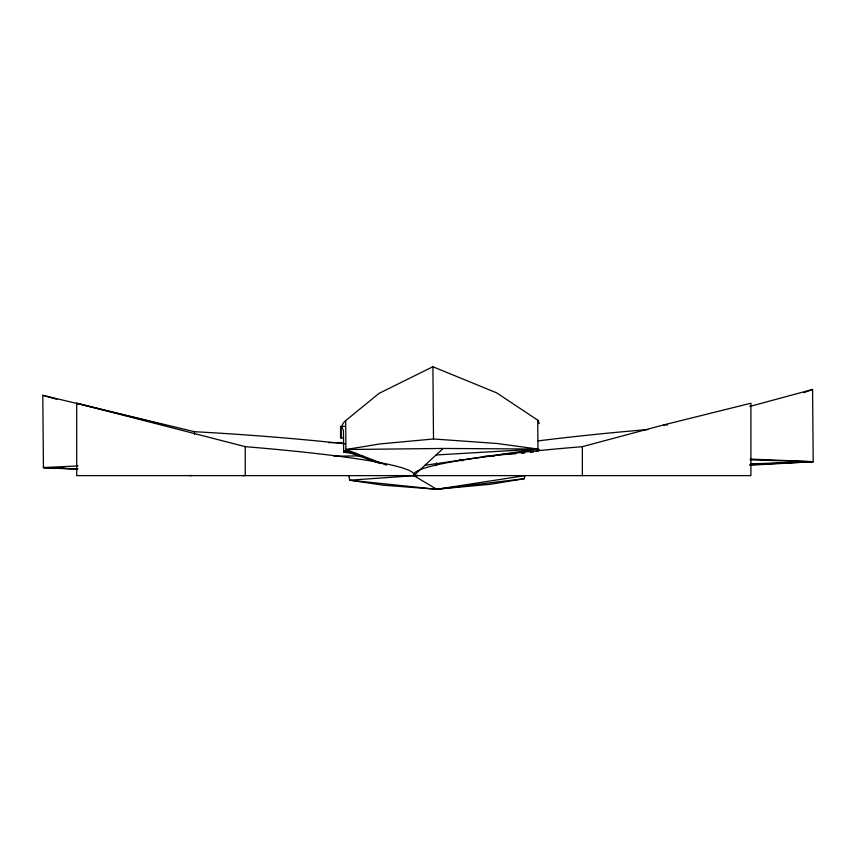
<?xml version="1.0" encoding="UTF-8"?>
<svg xmlns="http://www.w3.org/2000/svg" width="856" height="856" viewBox="0 0 856 856"><rect width="100%" height="100%" fill="white"/><g stroke="black" fill="none" stroke-linecap="round" stroke-linejoin="round"><path stroke-width="1.28" d="M416.465 475.529L349.74 480.195L436.635 489.268L490.36 484.282L524.225 478.718L524.995 475.626L436.635 489.268L383.221 485.192L349.74 480.195L348.777 475.626M353.945 453.627L343.684 452.193L345.92 449.528L345.664 420.628L379.037 393.385L432.89 366.732L496.694 392.883L537.718 420.146A247.427 36.401 -1.8 0 1 539.109 423.666M537.718 420.146L537.975 449.047L443.13 448.458L413.812 475.626A360.044 25.573 2.2 0 0 245.255 446.661L76.708 403.219L76.708 475.626L750.905 475.626L750.905 403.219L663.571 424.94L582.358 446.661A360.044 25.573 -2.2 0 0 413.812 475.626L436.635 489.268L524.225 478.718M803.88 392.669L812.579 389.448L813.2 461.694L749.856 465.257M749.674 406.472L812.579 389.448M386.516 465.129L345.92 449.528L379.775 443.964L433.51 438.978L496.865 443.472L537.975 449.047A246.678 9.341 0.6 0 1 536.22 451.465M424.961 465.29L537.975 449.047L436.111 454.964M345.064 443.825A260.706 23.037 3.9 0 0 194.483 431.702L42.8 395.301L43.421 467.547L77.885 465.964M749.931 464.594L813.2 461.694L750.081 459.073M750.519 463.877L813.2 461.694L750.434 459.865M345.92 449.528L443.13 448.458M663.571 424.94L667.573 424.94M344.829 426.384L340.56 426.384L340.56 437.972L343.566 437.972M328.469 442.606L342.047 442.606M76.805 469.366L43.421 467.547L64.628 468.221M43.421 467.547L77.95 468.928M242.601 475.519L245.255 475.626L245.255 446.661M188.962 475.476L191.637 475.626M353.892 453.477L344.872 450.77L356.738 453.691L351.388 453.263L380.096 463.545M76.708 403.219L149.918 421.43M152.486 422.062L164.052 424.94M42.8 395.301L56.87 399.356M343.684 452.193L343.416 430.226A260.706 36.894 0.9 0 1 345.664 420.628M436.4 463L436.421 465.621M432.89 366.732L433.51 438.978M194.483 431.702L194.515 434.324M582.358 446.661L582.358 475.626M341.062 426.384L341.062 437.972M461.962 459.779A241.092 27.948 0.5 0 1 459.33 459.469M484.175 456.312A241.092 3.317 0.5 0 1 494.062 456.302M533.684 451.957A246.678 9.341 0.6 0 1 530.356 452.428M524.739 453.038A246.678 9.341 0.6 0 1 521.454 453.327M515.826 453.755A246.678 9.341 0.6 0 1 497.432 454.793M334.086 456.216A259.989 14.21 -2.2 0 1 362.719 455.884M538.103 440.894A241.831 20.929 -5.3 0 1 647.778 429.552M460.977 460.774A338.345 25.081 -2.5 0 1 463.192 460.41M417.803 475.497L413.812 475.626L417.803 475.508"/></g></svg>
